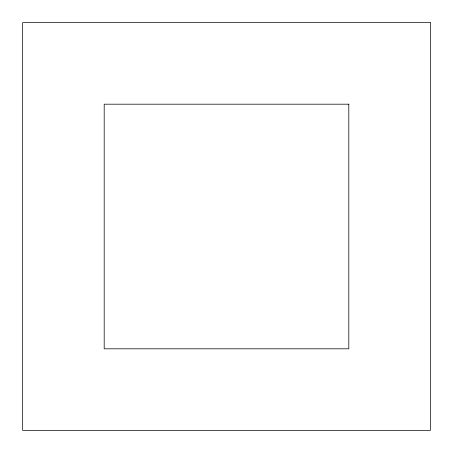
<?xml version="1.0" encoding="UTF-8"?>
<svg xmlns="http://www.w3.org/2000/svg" width="453" height="453" viewBox="0 0 453 453"><rect width="100%" height="100%" fill="white"/><g stroke="black" fill="none" stroke-linecap="round" stroke-linejoin="round"><path stroke-width="0.68" d="M430.35 22.65L22.65 22.65L22.65 430.35L430.35 430.35L430.35 22.65M348.81 104.19L104.19 104.19L104.19 348.81L348.81 348.81L348.81 104.19"/></g></svg>
